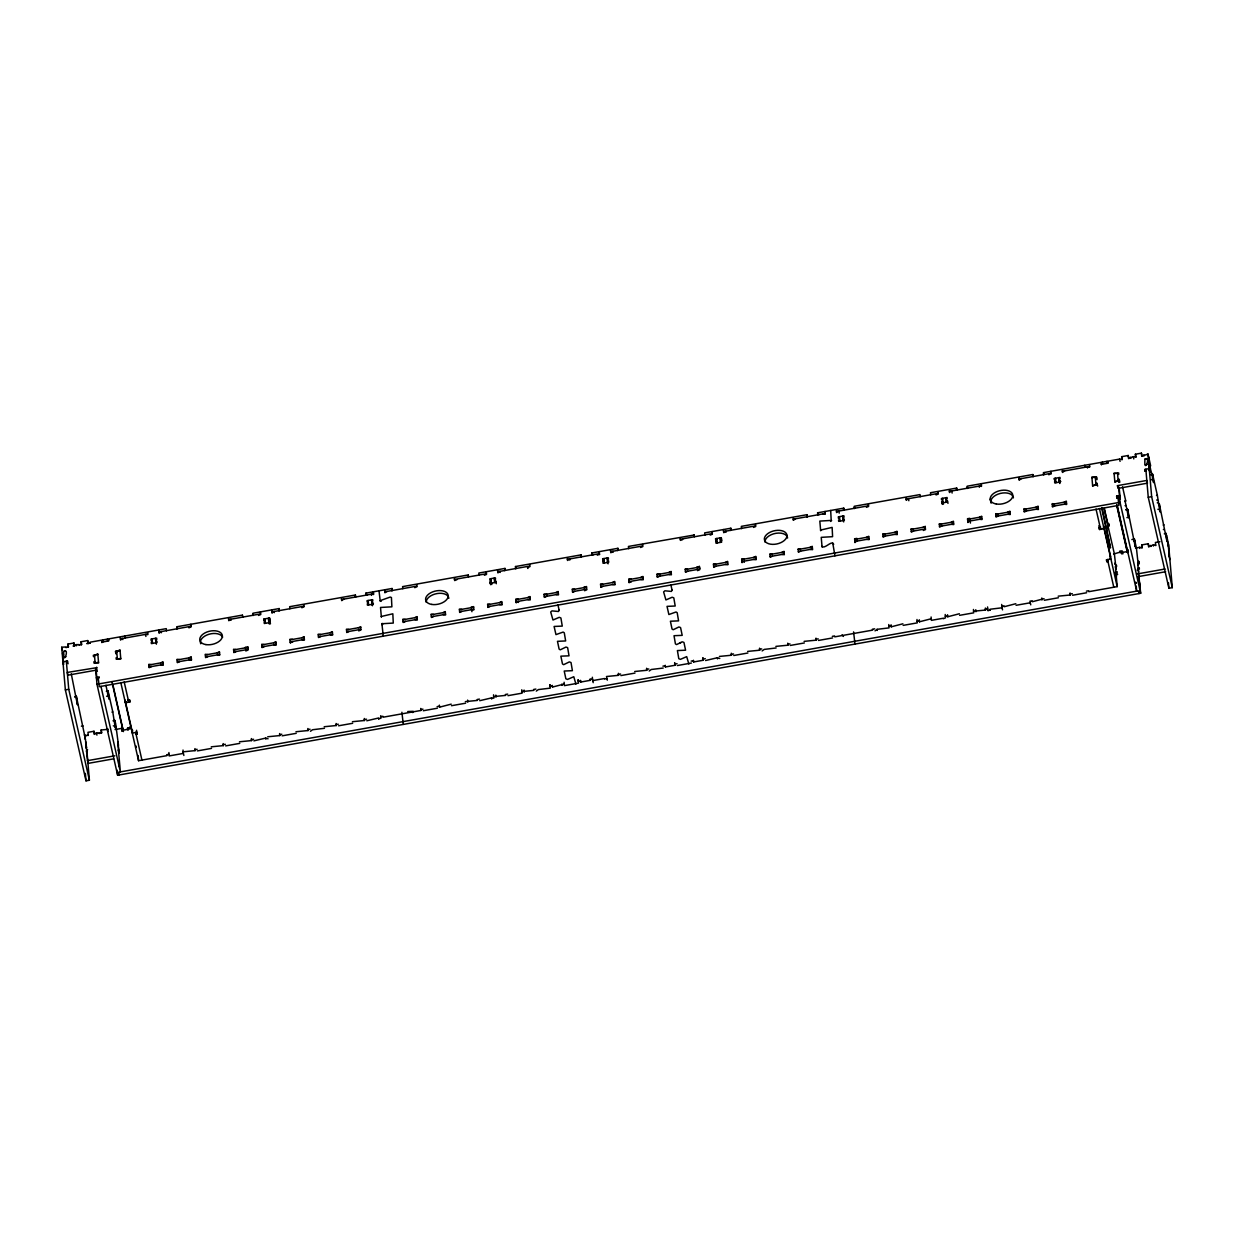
<?xml version="1.0" encoding="UTF-8"?>
<svg xmlns="http://www.w3.org/2000/svg" width="1234" height="1234" viewBox="0 0 1234 1234"><rect width="100%" height="100%" fill="white"/><g stroke="black" fill="none" stroke-linecap="round" stroke-linejoin="round"><path stroke-width="1.5" d="M166.451 630.867L166.266 628.646L90.113 642.189L90.283 643.315M242.527 615.288L242.697 617.308M279.378 610.784L279.177 608.563L252.985 613.221L253.263 615.488L253.124 613.807M392.289 590.7L392.103 588.479L365.912 593.138L366.112 595.282M468.365 575.121L468.519 576.941M581.445 556.92L581.26 554.837L580.89 557.074M618.111 550.333L617.941 548.312L617.571 550.549M731.052 530.312L730.867 528.229L730.497 530.466M807.298 516.892L807.098 514.671L741.341 526.363L741.619 528.63M843.979 510.367L843.778 508.146L817.587 512.804L817.772 514.886M920.209 496.793L920.024 494.587L854.267 506.279L854.545 508.547L854.406 506.866M956.89 490.284L956.705 488.062L930.498 492.721L930.698 494.803M1032.951 474.704L1033.12 476.787M112.788 711.987L115.024 726.178L113.312 725.823M1124.899 501.066C1126.179 503.811 1130.745 531.391 1127.66 509.426L1135.295 546.893L1134.37 538.965L1136.406 547.911L1138.303 565.434M1151.168 479.733C1154.87 481.291 1149.779 467.47 1149.517 465.943M1157.369 495.451L1159.605 509.642L1157.878 509.287M575.923 684.114L573.779 676.726L567.517 679.425L565.866 678.808L564.216 671.034L572.406 670.679L571.018 662.519L569.368 661.902L563.63 664.679L562.488 663.954L560.853 656.164L569.028 655.825L567.64 647.649L565.99 647.048L560.251 649.824L559.11 649.099L557.475 641.31L565.65 640.955L564.277 632.795L563.136 632.07L555.963 634.615L554.097 626.456L562.272 626.101L560.899 617.941L559.249 617.324L552.986 620.023L550.703 612.018L551.953 610.892L558.462 611.493L559.172 610.09M688.85 664.031L686.69 656.642L680.443 659.342L678.793 658.725L677.404 650.565L685.58 650.21L683.944 642.436L682.294 641.819L676.541 644.595L675.414 643.87L674.026 635.711L682.201 635.356L680.566 627.566L678.916 626.965L673.178 629.741L672.036 629.016L670.401 621.226L678.577 620.872L677.188 612.712L676.047 611.987L668.874 614.532L667.023 606.372L675.199 606.017L673.81 597.858L672.16 597.241L665.913 599.94L663.614 591.934L664.879 590.808L671.389 591.41L672.083 590.006M355.608 597.287L355.423 595.004L289.666 606.696L289.851 608.778M694.187 535.016L628.43 546.446L628.708 548.714M278.822 610.799L279.177 608.563M355.053 597.241L355.438 595.066M391.733 590.716L392.119 588.541M504.66 570.632L505.03 568.458L505.2 570.417M806.727 516.907L807.098 514.671M843.408 510.382L843.778 508.146M956.335 490.299L956.705 488.062M381.368 617.17L380.519 607.467L391.888 606.819L391.425 597.534L390.237 597.055L380.18 600.634L379.008 590.808M381.213 616.491L392.828 613.792L393.276 623.077L381.908 623.741L383.28 636.158M820.672 530.774L819.823 521.087L831.192 520.424L830.683 510.475M822.075 547.048L821.227 537.345L832.595 536.682L832.132 527.396L820.517 530.096M63.782 651.429C70.215 647.526 62.394 667.702 63.782 651.429L65.479 651.12M86.133 742.097L86.395 748.112M1144.982 459.125C1151.415 455.223 1143.61 475.398 1144.982 459.125L1146.679 458.817M1166.562 535.679L1165.991 533.304L1164.31 533.828M413.313 711.324L407.744 711.524M679.672 643.145L680.983 642.482M821.906 546.353C824.806 549.546 831.978 539.489 833.69 544.348M1103.35 528.831L1103.798 526.023L1104.276 528.507M1110.245 559.156L1110.322 555.192M68.256 647.233L67.932 644.086L73.963 643.007L74.58 645.737L73.068 646.014M81.429 644.888L81.105 641.742L87.691 640.569L88.308 643.3L86.658 643.593M1121.984 459.819L1121.66 456.673L1128.246 455.5L1128.863 458.23M1135.712 457.367L1135.373 454.22L1141.419 453.156L1142.036 455.886M87.259 755.193L89.403 780.243L86.01 780.844L65.356 689.868L61.7 647.233L65.942 646.955M74.302 646.153L76.4 644.626L79.115 644.611M176.894 627.535L177.033 629.047L176.74 626.779L242.496 615.087M402.778 588.695L402.592 586.613L468.349 574.921M479.101 575.322L478.823 573.054L505.03 568.396M515.781 568.797L515.504 566.529L581.26 554.837M592.027 555.238L591.749 552.971L617.941 548.312M704.938 535.155L704.66 532.887L730.867 528.229M967.317 486.782L967.456 488.463L967.178 486.196L1032.935 474.488M1043.578 473.393L1043.702 474.905L1043.424 472.637L1119.562 459.094L1120.086 461.362M1128.57 458.647L1133.29 456.642L1133.799 458.925M1141.743 456.302L1147.99 454.035L1150.659 465.835M66.004 647.634L68.163 646.77M79.177 645.289L81.336 644.426M88.015 643.716L90.175 642.852M101.882 642.621L101.651 640.816L102.792 640.616M107.497 639.783L108.715 640.03M1101.407 464.848L1101.175 463.043L1102.317 462.843M1107.021 462.01L1108.255 462.256M1121.891 459.357L1119.562 459.094M1135.604 456.919L1133.29 456.642M101.774 642.158L108.731 640.924L108.623 639.582M120.408 638.857L147.694 633.998M158.985 631.993L190.977 626.301M228.614 619.607L260.605 613.915M271.896 611.91L303.903 606.218M341.54 599.523L373.532 593.832M416.814 586.135L384.823 591.826L385.023 592.736M454.451 579.44L486.458 573.748M497.749 571.743L529.741 566.051M567.378 559.357L599.369 553.665L599.57 554.575M610.66 551.66L642.652 545.968M680.289 539.273L712.296 533.582M723.587 531.561L755.578 525.885M793.215 519.19L825.207 513.498M868.489 505.801L836.498 511.478L836.667 512.619M906.142 499.107L938.133 493.415M981.416 485.718L949.424 491.394L949.578 492.536M1019.053 479.023L1051.044 473.332M1062.335 471.311L1089.637 466.467M1101.299 464.385L1108.255 463.151L1108.147 461.809M120.562 639.983L122.66 638.441L122.829 639.582M147.679 632.656L147.756 634.662L145.427 634.399L145.905 636.451M159.14 633.119L161.238 631.592L161.407 632.718M188.879 627.828L191.039 626.965L190.807 624.281L191.116 625.638M228.784 620.733L230.881 619.206L231.036 620.332M258.508 615.442L260.667 614.578L260.436 611.894M272.066 613.036L274.164 611.509L274.318 612.635M301.806 607.745L303.95 606.881L303.873 604.876M341.695 600.649L343.792 599.122M373.362 591.811L373.594 594.495L371.28 594.233L371.434 595.359M414.717 587.662L416.876 586.798L416.768 584.654M454.621 580.566L456.873 579.718M484.36 575.275L486.504 574.412L486.273 571.728M497.904 572.869L500.001 571.342L500.156 572.468M527.643 567.578L529.787 566.714L529.694 564.57M567.532 560.483L569.63 558.956L569.799 560.082M597.271 555.192L599.431 554.328L599.2 551.644L599.4 552.554M610.83 552.786L612.928 551.243L613.082 552.385M640.554 547.495L642.713 546.631L642.606 544.487M680.458 540.399L682.711 539.551M710.198 535.109L712.342 534.245L712.111 531.561L712.327 532.471M723.741 532.702L725.839 531.16L726.008 532.301M753.48 527.412L755.64 526.548L755.532 524.404M793.369 520.316L795.467 518.789M868.443 504.32L868.551 506.464L866.391 507.328M906.296 500.233L908.394 498.69L908.856 500.742M936.035 494.942L938.195 494.078L938.087 491.934M981.369 484.237L981.477 486.381L979.164 486.119L979.318 487.245M1019.222 480.149L1021.32 478.607M1050.874 471.311L1051.106 473.995L1048.792 473.733L1048.946 474.859M1062.505 472.452L1064.603 470.91M1089.576 464.987L1089.684 467.131L1087.37 466.868L1087.54 467.994M265.156 620.162L264.03 620.363L263.922 619.021L269.567 618.018L270.184 620.748M603.92 559.912L602.794 560.113L602.67 558.771L608.316 557.768L608.439 559.11L607.313 559.311M716.846 539.829L715.705 540.029L715.597 538.687L721.242 537.685L721.859 540.415M1055.594 479.579L1054.468 479.779L1054.36 478.437L1060.006 477.435L1060.114 478.777L1058.988 478.977M152.245 640.245L151.119 640.446L150.995 639.104L156.641 638.101L156.764 639.443L155.623 639.644M268.549 619.561L269.675 619.36L269.567 618.018M368.287 601.822L367.161 602.022L367.053 600.68L372.699 599.678L372.807 601.02L371.681 601.22M490.993 579.995L489.867 580.196L489.759 578.854L495.405 577.851L495.513 579.193L494.387 579.394M720.224 539.227L721.35 539.027L721.242 537.685M839.552 518.002L838.41 518.203L838.302 516.861L843.948 515.858L844.056 517.2L842.93 517.401M942.683 499.662L941.542 499.863L941.434 498.521L947.08 497.518L947.188 498.86L946.062 499.06M64.261 657.043L65.957 656.735M1145.46 464.74L1147.157 464.431M152.399 642.05L151.258 642.251L151.381 643.593L157.026 642.59L156.919 641.248L155.777 641.449L156.394 644.163M265.31 621.967L264.184 622.167L264.307 623.509L269.953 622.507L269.83 621.149L268.703 621.35L269.32 624.08M368.442 603.611L367.316 603.812L367.439 605.169L373.084 604.166L372.961 602.809L371.835 603.01L372.452 605.74L372.298 603.95L373.424 603.75M494.541 581.183L495.667 580.983L495.79 582.34L490.145 583.343L490.021 582.001L491.147 581.785L491.78 584.515M604.074 561.701L602.948 561.902L603.056 563.259L608.701 562.257L608.593 560.899L607.467 561.1L608.084 563.83M716.985 541.618L715.859 541.819L715.982 543.176L721.628 542.173L721.504 540.816L720.378 541.016M839.706 519.807L838.565 520.008L838.688 521.35L844.334 520.347L844.21 518.99L843.084 519.19L843.701 521.92M946.216 500.85L947.342 500.649L947.465 502.007L941.82 503.009L941.696 501.652L942.838 501.451L943.455 504.182M1055.749 481.368L1054.623 481.568L1054.731 482.926L1060.376 481.923L1060.268 480.566L1059.142 480.766L1059.759 483.497L1059.605 481.707L1060.731 481.507M97.856 654.483L93.337 655.285L93.46 656.627L94.586 656.426M116.798 652.477L115.672 652.678L115.549 651.336L120.068 650.534M1091.936 477.666L1096.44 476.864L1097.072 479.594M1114.132 473.717L1118.652 472.915L1118.775 474.272L1117.634 474.473M68.086 663.753L67.469 661.023L62.949 661.825L63.566 664.555L62.626 653.619M1144.936 471.218L1144.72 469.429L1149.24 468.612L1150.057 472.252L1149.949 470.91M1095.437 478.422L1096.563 478.221L1096.44 476.864M1149.687 468.905L1150.535 468.75M1144.828 470.771L1146.062 471.018M1149.101 470.648L1149.949 470.493M95.033 661.594L93.907 661.794L94.015 663.136L98.535 662.334M117.23 657.629L116.104 657.83L116.227 659.187L120.747 658.385M1095.869 483.574L1097.011 483.373L1097.628 486.103M1119.824 482.155L1119.207 479.424L1118.081 479.625L1118.698 482.355M1150.875 474.488L1152.571 474.195L1157.353 495.297L1156.505 495.451M1150.89 474.72L1152.571 474.195M1092.599 485.533L1097.119 484.715L1097.011 483.373M1114.811 481.568L1119.331 480.766L1119.207 479.424M96.761 667.671L67.299 672.437L67.916 675.168L97.285 669.954M1117.449 485.656L1146.818 480.442L1147.435 483.173L1118.066 488.386L1117.449 485.656L1119.315 489.543M1138.735 575.059L1140.679 593.261L117.631 775.23L96.977 684.253L95.65 668.766L96.776 668.566L96.653 667.224M97.393 671.296L96.267 671.497L95.65 668.766M245.458 647.819L247.664 646.739L248.173 649.007M290.406 643.022L290.005 639.212L292.365 639.258M358.384 627.736L360.683 627.103M471.45 608.331L471.249 606.974L473.609 607.02M516.244 602.855L515.843 599.045L518.203 599.092M584.222 587.569L586.52 586.937M629.155 582.772L628.769 578.962L631.129 579.008M697.133 567.486L699.339 566.406L699.863 568.673M742.081 562.689L741.68 558.879L744.04 558.925M854.992 542.605L854.607 538.795L856.859 538.394L857.075 539.736M922.986 527.319L925.284 526.687M967.919 522.522L967.518 518.712L969.785 518.311L970.294 520.578M148.913 664.987L163.027 662.473M177.141 659.959L191.255 657.46M205.368 654.946L219.498 652.431M233.612 649.917L247.725 647.418M261.839 644.904L275.953 642.39M290.067 639.875L304.181 637.376M318.295 634.862L332.409 632.348M346.523 629.834L360.637 627.335M402.978 619.792L417.107 617.293M431.221 614.779L445.335 612.265M459.449 609.75L473.563 607.251M487.677 604.737L501.791 602.223M515.905 599.709L530.018 597.21M544.132 594.695L558.246 592.181M572.36 589.667L586.474 587.168M600.588 584.654L614.702 582.139M628.831 579.625L642.945 577.126M657.059 574.612L671.173 572.098M685.286 569.584L699.4 567.085M713.514 564.57L727.628 562.056M741.742 559.542L755.856 557.043M769.97 554.529L784.084 552.014M798.197 549.5L812.311 547.001M854.668 539.459L868.782 536.944M882.896 534.445L897.01 531.931M911.124 529.417L925.238 526.903M939.352 524.404L953.466 521.889M967.579 519.375L981.693 516.861M995.807 514.362L1009.921 511.848M1024.05 509.333L1038.164 506.819M1052.278 504.32L1066.392 501.806M149.083 667.008L163.196 664.494M177.326 661.979L191.44 659.48M205.554 656.966L219.667 654.452M233.781 651.938L247.895 649.439M262.009 646.924L276.123 644.41M290.237 641.896L304.351 639.397M318.465 636.883L332.578 634.369M346.692 631.854L360.806 629.355M403.163 621.813L417.277 619.314M431.391 616.799L445.505 614.285M459.619 611.771L473.733 609.272M487.846 606.758L501.96 604.244M516.074 601.729L530.188 599.23M544.302 596.716L558.416 594.202M572.545 591.688L586.659 589.173M600.773 586.674L614.887 584.16M629.001 581.646L643.115 579.132M657.228 576.633L671.342 574.118M685.456 571.604L699.57 569.09M713.684 566.591L727.798 564.077M741.912 561.563L756.026 559.048M770.139 556.549L784.269 554.035M798.383 551.521L812.496 549.007M854.838 541.479L868.952 538.965M883.066 536.466L897.18 533.952M911.294 531.438L925.407 528.923M939.521 526.424L953.635 523.91M967.749 521.396L981.878 518.882M995.992 516.383L1010.106 513.868M1024.22 511.354L1038.334 508.84M1052.448 506.341L1066.562 503.827M245.797 650.966L247.957 650.102L247.664 646.739M290.298 642.575L292.659 642.189M360.575 626.656L360.868 630.019L358.708 630.882M473.501 606.573L473.794 609.935L471.481 609.673L471.943 611.709M516.136 602.408L518.342 601.328L518.496 602.454M584.561 590.716L586.705 589.852L586.428 586.489M629.062 582.325L631.407 581.924M697.472 570.632L699.632 569.769L699.339 566.406M741.973 562.241L744.179 561.162L744.333 562.288M854.9 542.158L857.09 541.078M923.31 530.466L925.469 529.602L925.176 526.239M967.811 522.075L970.017 520.995L970.479 523.046M99.322 677.466L96.391 677.512L96.915 679.795M1116.847 497.857L1116.631 496.053L1119.454 495.559L1120.271 499.199L1119.223 488.448M99.214 677.019L98.304 679.024M1116.739 497.41L1117.973 497.657M65.356 689.868L68.749 689.266L66.343 661.223M96.977 684.253L1120.025 502.284L1118.698 486.813M1124.899 501.22L1125.747 501.081M1166.67 535.633L1168.644 545.012L1172.3 587.646L1168.906 588.248L1148.252 497.271L1151.646 496.67L1147.99 454.035M1125.053 505.662L1125.902 505.508M1156.659 500.048L1157.507 499.893M1157.291 502.778L1158.124 502.624M74.688 696.655L76.369 696.346L85.3 738.456M107.142 690.87L107.99 690.731L112.788 711.833L111.955 712.141M1125.963 509.673L1127.66 509.364M1158.433 503.888L1159.281 503.75L1167.04 541.711L1165.991 533.397M74.703 696.886L76.385 696.392M106.325 691.256L107.173 691.102M1125.994 509.904L1127.675 509.596M106.602 696.269L108.299 695.976L109.039 699.138L107.99 690.731M1126.889 517.648L1127.737 517.493M1104.06 508.439L1107.7 524.45L1108.826 524.249L1109.243 526.07L1109.057 524.064M127.981 699.57L128.783 702.161L124.187 681.924M128.367 700.341L129.493 700.141L129.909 701.961L125.39 702.763L125.158 700.079M1100.234 527.489L1099.093 527.689L1099.509 529.509L1104.029 528.707M1107.608 527.057L1107.931 524.265L1104.291 508.207M126.146 701.791L125.637 702.578L126.485 702.424M1107.962 528.198L1108.009 528.877M1163.23 525.16L1164.063 524.851M1163.369 529.587L1164.217 529.448M81.398 726.209L83.079 725.901M113.034 720.81L114.7 720.27L115.61 723.417L118.51 745.459M1131.856 539.597L1134.37 538.919M1133.676 541.032L1134.802 540.831M88.293 735.479L87.969 732.333L94 731.253L94.617 733.983M101.466 733.135L101.142 729.988L107.852 729.356M1142.021 548.066L1141.697 544.919L1148.283 543.747L1148.9 546.477M1155.749 545.613L1155.41 542.466L1159.945 541.664M115.178 727.536L116.305 727.335M84.282 735.032L85.979 735.202M94.339 734.4L96.437 732.873L99.152 732.857M115.055 729.556L122.768 728.183M1135.558 548.05L1139.614 547.341L1139.769 548.467M1148.607 546.893L1153.327 544.888L1153.497 546.03M86.041 735.88L88.2 735.017M99.214 733.536L101.373 732.672M121.919 730.867L121.688 729.063L122.814 728.692M128.043 730.297L127.534 728.029L128.768 728.276M1121.444 553.094L1121.228 551.289L1122.354 551.089L1122.971 553.819M1128.292 550.503L1126.997 549.577M1141.928 547.603L1139.614 547.341M1155.641 545.166L1153.327 544.888M127.441 728.461L129.693 728.06L129.909 728.97L129.724 726.949M1122.261 551.521L1113.577 554.02M121.811 730.405L128.768 729.171L128.66 727.829M1121.336 552.631L1128.308 551.397L1128.184 550.056M1167.611 545.197L1168.644 545.012M136.619 730.266L136.079 734.307L137.205 734.107L136.789 732.286L132.285 733.089L132.609 730.297M1110.909 559.033L1106.404 559.835L1106.805 561.655L1107.947 561.455L1107.762 559.434M1114.672 564.077L1115.027 563.059M1114.95 574.041L1117.156 572.962L1117.048 571.62L1115.906 571.82L1115.474 566.668L1116.6 566.468L1116.477 565.11M113.651 758.848L87.953 763.414L86.488 750.812L87.614 749.717M1115.258 572.36L1116.647 575.892M1115.366 573.702L1115.814 572.252M1115.582 574.612L1115.937 573.609M1116.539 574.55L1117.665 574.35M87.336 760.684L114.87 755.794M1137.486 573.903L1165.019 569.013M1138.118 576.633L1165.636 571.743M1138.226 577.99L1139.352 577.79M168.919 754.344L166.667 754.745L166.868 755.655L138.547 760.699L120.793 682.541M197.147 749.316L194.895 749.717L195.095 750.627L183.033 751.83L183.866 755.47M211.261 746.817L223.323 745.614L223.153 743.593M225.375 744.303L223.123 744.704L223.323 745.614M239.489 741.788L251.566 740.585L251.381 738.564M253.618 739.274L251.35 739.675L251.566 740.585M267.732 736.775L279.794 735.572L279.609 733.551M281.846 734.261L279.578 734.662L279.794 735.572M295.959 731.747L308.022 730.543L307.852 728.523M310.073 729.232L307.806 729.633L308.022 730.543M324.187 726.733L336.25 725.53L336.08 723.51M338.301 724.219L336.049 724.62L336.25 725.53M352.415 721.705L364.477 720.502L364.308 718.481M366.529 719.191L364.277 719.592L364.477 720.502M380.643 716.692L382.91 716.291L383.111 717.201L420.933 710.46L420.763 708.439M422.984 709.149L420.732 709.55L420.933 710.46M437.098 706.65L439.366 706.249L439.566 707.159L451.228 704.136M465.341 701.622L477.404 700.418L477.188 699.508L479.455 699.107M493.569 696.608L505.632 695.405L505.416 694.495L507.683 694.094M521.797 691.58L533.859 690.377L533.659 689.467L535.911 689.066M552.261 685.826L550.025 686.567L549.886 684.87M564.139 684.052L552.493 687.06L552.277 686.15M580.489 680.798L578.252 681.538L578.114 679.857M620.594 674.011L618.342 674.412L618.543 675.322L606.48 676.525L607.313 680.15M634.708 671.497L646.77 670.293L646.601 668.273M648.822 668.982L646.57 669.383L646.77 670.293M665.172 665.743L662.92 666.144M665.203 666.067L665.404 666.977L675.013 665.28L674.797 664.37L677.034 663.63M693.4 660.714L691.148 661.115M693.431 661.054L693.647 661.964L703.241 660.252L703.025 659.342L705.262 658.601M719.407 656.426L731.469 655.239L731.299 653.218M733.52 653.927L731.268 654.328L731.469 655.239M747.634 651.413L759.697 650.21L759.527 648.189M761.748 648.899L759.496 649.3L759.697 650.21M775.862 646.385L787.924 645.197L787.755 643.176M789.976 643.886L787.724 644.287L787.924 645.197M804.09 641.371L816.152 640.168L815.982 638.148M818.204 638.857L815.952 639.258L816.152 640.168M832.318 636.343L834.585 635.942L834.786 636.852L872.623 630.127L872.407 629.217L874.675 628.816M888.789 626.301L891.041 625.9L891.241 626.81L902.902 623.802M917.016 621.288L919.268 620.887L919.484 621.797L931.13 618.774M945.244 616.26L947.496 615.859L947.712 616.769L959.358 613.761M973.472 611.246L985.534 610.043L985.364 608.023M987.586 608.732L985.334 609.133L985.534 610.043M1015.813 603.719L1004.168 606.727L1003.967 605.817L1001.699 606.218L1002.532 609.858M1044.041 598.691L1032.395 601.714L1032.195 600.804L1029.927 601.205L1030.76 604.845M1058.17 596.176L1070.233 594.989L1070.048 592.968M1072.284 593.677L1070.017 594.078L1070.233 594.989M1086.398 591.163L1088.65 590.762L1088.851 591.672L1117.186 586.628L1116.138 574.52M265.834 739.212L265.68 738.086L253.88 740.863M491.672 699.046L491.518 697.92L479.717 700.696M580.52 681.137L580.72 682.047L590.315 680.335L590.083 679.086M604.583 678.515L592.629 680.613L592.351 677.25M717.509 658.879L717.355 657.753L705.555 660.529M875.029 630.852L877.127 629.325L889.051 627.89L888.758 624.527M990.208 610.367L990.054 609.241L1001.962 607.807L1001.684 604.444M197.409 750.904L211.523 748.39M225.652 745.891L239.766 743.377M282.108 735.834L296.222 733.335M324.449 728.307L312.541 729.741L310.444 731.268M338.563 725.793L352.677 723.294M366.791 720.779L378.591 718.003L378.761 719.129M378.653 718.666L380.905 718.265L380.689 715.751M423.262 710.738L437.376 708.223M451.49 705.709L465.604 703.21M493.538 694.819L493.831 698.182L491.518 697.92M507.945 695.668L522.059 693.169L521.766 689.791M549.994 684.777L550.287 688.14L538.379 689.575L536.281 691.102M604.598 678.962L606.85 678.561M620.856 675.584L634.986 673.085M663.213 668.057L651.29 669.491L649.192 671.018M677.327 665.542L691.441 663.044M733.783 655.501L747.897 653.002M776.124 647.973L764.216 649.408L762.118 650.935M790.238 645.459L804.352 642.96M818.466 640.446L832.595 637.932M903.165 625.376L917.278 622.877L916.985 619.499M943.347 618.712L945.506 617.848L945.213 614.486M959.62 615.334L973.734 612.835L973.456 609.457M987.956 610.768L990.115 609.92M1016.076 605.292L1030.205 602.794M1044.319 600.279L1058.433 597.765M1072.547 595.251L1086.66 592.752M119.096 766.653L119.359 765.712M84.622 739.012L85.516 739.367L85.902 745.413M832.765 543.176L834.955 555.824M842.051 634.847L843.454 636.451M818.898 514.748L817.602 512.866M591.765 553.033L593.06 554.914M367.223 595.081L365.912 593.138M515.504 566.529L515.75 568.458M1102.116 507.729L1110.507 547.973L1101.607 508.022M1148.869 459.912L1149.193 462.164L1148.993 461.254M1168.089 544.518L1168.289 545.428M1168.197 545.86L1168.413 546.77M1152.864 479.44L1153.62 482.617L1152.587 474.427M1159.574 508.994L1160.33 512.156L1159.281 503.796M1149.471 466.853L1149.795 469.121L1149.594 468.21M1168.691 551.475L1168.891 552.385M1168.799 552.817L1168.999 553.727M1168.953 554.606L1169.153 555.516M1169.076 555.948L1169.894 559.588M1143.841 454.775L1144.011 455.901M1151.646 496.67L1172.3 587.646M1135.373 454.22L1135.99 456.95M1130.668 457.12L1130.838 458.246M1150.705 545.366L1150.875 546.492M1121.66 456.673L1122.277 459.403M1141.697 544.919L1142.19 547.094M1122.539 486.844L1125.732 500.927M1139.306 563.892L1138.689 561.162L1138.812 562.519L1137.671 562.719L1138.118 567.871L1139.244 567.671L1139.368 569.013L1137.162 570.093M1138.859 571.944L1138.026 568.303L1139.491 583.805M1119.948 496.947L1120.164 497.857M1139.368 582.463L1139.167 581.553L1140.108 586.536M1120.025 502.284L1140.679 593.261M1118.374 498.582L1117.757 495.852L1118.945 505.323L99.291 686.675L98.088 677.219M1138.982 593.569L1138.365 590.839L118.711 772.191L119.328 774.921M1116.631 496.053L1117.14 498.335M1135.99 583.065L1135.774 582.155L1135.897 583.497M1117.264 505.616L1136.668 591.132L1136.236 586.088M1107.114 462.457L1106.96 461.331L1107.129 463.352M1116.77 504.521L1127.567 552.524M1116.708 505.508L1127.367 552.462M1102.409 463.29L1102.255 462.164L1102.425 464.185M1121.228 551.289L1121.845 554.02M1108.163 526.949L1114.379 553.865L1115.968 568.041M1115.474 566.668L1116.091 569.398M1103.859 526.687L1110.739 557.012M1099.432 508.47L1117.186 586.628M1096.039 509.071L1100.635 529.309L1100.404 526.625M1107.53 559.634L1113.793 587.23M1098.923 525.669L1099.509 529.509M1062.32 469.984L1062.397 471.99M1054.36 478.437L1054.977 481.167M1019.006 477.543L1019.114 479.687M990.208 499.184L990.825 501.914M952.139 493.045L951.676 490.993L949.486 492.073L949.378 489.929M947.342 500.649L947.974 503.379M941.696 501.652L942.329 504.382M906.08 497.626L906.188 499.77M877.127 629.325L877.297 630.451M839.228 513.128L838.765 511.077L836.559 512.156L836.451 510.012M831.639 520.563L830.575 521.442M854.992 644.071L853.573 631.901M793.169 517.709L793.277 519.853M786.953 535.325A11.492 6.71 -12.8 0 1 770.525 544.179A11.492 6.71 -12.8 0 1 769.522 532.517A11.492 6.71 -12.8 0 1 786.953 535.325L787.57 538.055M715.597 538.687L716.214 541.418M719.777 658.478L717.355 657.753M697.087 566.807L697.303 568.164M680.242 537.793L680.35 539.937M670.864 584.839L672.114 590.346M602.67 558.771L603.287 561.501M584.16 586.89L584.376 588.248M567.332 557.876L567.439 560.02M593.199 682.664L592.366 679.024L590.114 679.425L590.315 680.335M557.938 604.922L559.187 610.429M527.936 568.488L527.535 567.116M495.667 580.983L496.284 583.713M490.021 582.001L490.638 584.715M454.405 577.959L454.513 580.103M412.542 711.663L412.742 712.573M381.152 601.374L379.964 600.896M383.08 623.818L382.139 623.463L382 624.682M403.317 724.404L401.883 712.249M341.494 598.043L341.602 600.187M269.83 621.149L270.447 623.88M263.922 619.021L264.539 621.751M268.087 738.811L265.68 738.086M245.412 647.14L245.612 648.498M228.568 618.126L228.676 620.27M120.361 637.376L120.454 639.521M135.663 732.487L141.925 760.082M115.549 651.336L116.166 654.066M132.053 730.405L131.699 729.263M125.22 700.758L132.1 731.083M107.589 640.23L107.435 639.104L107.605 641.125M102.885 641.078L102.73 639.937L102.9 641.958M112.957 685.009L123.446 731.592M112.047 682.248L123.138 731.083M121.688 729.063L122.212 731.346M115.009 725.515L115.749 728.692L114.716 720.378M119.189 753.311L118.371 749.67L120.392 771.898L100.972 686.382M81.105 641.742L81.722 644.472M101.142 729.988L101.759 732.718M76.4 644.626L76.554 645.752M96.437 732.873L96.946 735.14M67.932 644.086L68.549 646.817M71.264 673.826L77.434 704.768L76.4 696.578M85.192 737.114L85.393 738.025M85.778 744.071L86.611 747.711M86.056 747.218L86.257 748.128M86.997 752.2L86.102 746.323M66.667 663.476L67.469 661.023M86.488 750.812L87.012 753.095M61.7 647.233L62.317 649.963M62.595 653.11L62.919 655.362L62.703 654.452M63.181 660.067L63.505 662.319L63.304 661.409M68.749 689.266L89.403 780.243M63.227 653.11L63.597 655.115M694.356 536.775L694.187 534.754M105.97 685.286L108.284 696.747L108.299 695.976M1168.027 542.281L1169.277 556.858M1168.428 582.633L1168.906 588.248M1148.607 456.765L1149.857 471.342M1145.846 469.213L1148.252 497.271M1141.419 453.156L1141.651 455.84M1148.283 543.747L1148.515 546.431M1128.246 455.5L1128.478 458.184M1117.526 473.116L1118.189 480.967M1116.4 473.316L1114.071 473.054L1114.873 482.247L1117.063 481.167M1120.04 550.811L1120.21 552.832M1107.515 522.445L1107.7 524.45M1106.636 559.634L1106.805 561.655M1095.314 477.064L1095.993 484.916M1094.188 477.265L1091.874 477.003L1092.661 486.196L1094.866 485.116M1084.748 465.28L1084.917 467.3M1064.124 502.207L1066.33 501.127L1066.623 504.49L1064.31 504.228M1058.865 477.635L1059.25 482.124M1055.486 478.237L1055.872 482.725M1054.53 503.919L1052.216 503.642L1052.509 507.004L1054.7 505.94M1035.897 507.22L1038.102 506.156L1038.396 509.519L1036.066 509.241M1041.82 597.981L1041.99 600.002M1026.302 508.932L1023.989 508.67L1024.266 512.033L1026.472 510.953M1007.669 512.249L1009.875 511.169L1010.152 514.547L1007.839 514.269M998.075 513.961L995.761 513.683L996.039 517.046L998.244 515.982M987.57 606.958L987.848 610.321M979.441 517.277L981.647 516.198L981.925 519.56L979.611 519.283M975.77 609.735L975.94 611.755M951.213 522.291L953.404 521.211L953.697 524.589L951.383 524.311M945.954 497.718L946.339 502.207M942.56 498.32L942.946 502.809M941.619 524.003L939.29 523.725L939.583 527.088L941.789 526.023M947.542 614.748L947.712 616.769M943.254 618.249L931.392 620.363L931.099 617M913.376 529.016L911.062 528.754L911.355 532.116L913.561 531.036M919.299 619.777L919.484 621.797M894.743 532.332L896.948 531.252L897.241 534.63L894.928 534.353M885.148 534.044L882.834 533.767L883.128 537.129L885.318 536.065M891.071 624.79L891.241 626.81M866.515 537.361L868.721 536.281L869.014 539.644L866.7 539.366M842.822 516.059L843.208 520.547M839.429 516.66L839.814 521.149M825.037 511.478L825.268 514.162L822.955 513.899M810.059 547.402L812.265 546.323L812.543 549.685L810.229 549.408M800.465 549.099L798.151 548.837L798.429 552.2L800.635 551.12M781.832 552.416L784.037 551.336L784.315 554.714L782.001 554.436M772.237 554.128L769.923 553.85L770.201 557.213L772.407 556.148M753.604 557.444L755.794 556.364L756.087 559.727L753.773 559.449M723.402 529.556L723.633 532.24M725.376 562.457L727.566 561.377L727.859 564.756L725.546 564.478M720.116 537.885L720.502 542.374M716.723 538.487L717.108 542.975M715.766 564.169L713.453 563.892L713.746 567.254L715.951 566.19M703.072 658.231L703.241 660.252M702.886 657.66L703.025 659.342M687.539 569.183L685.225 568.92L685.518 572.283L687.708 571.203M693.493 660.283L693.647 661.964M668.905 572.499L671.111 571.419L671.404 574.797L669.09 574.52M674.828 663.26L675.013 665.28M674.659 662.689L674.797 664.37M659.851 574.118L660.036 576.124M659.311 574.211L656.997 573.933L657.29 577.296L659.48 576.232M665.265 665.296L665.404 666.977M640.677 577.527L642.883 576.448L643.176 579.81L640.847 579.548M610.491 549.639L610.722 552.323M612.45 582.541L614.655 581.461L614.933 584.839L612.619 584.561M618.373 673.301L618.543 675.322M607.19 557.969L607.575 562.457M603.796 558.57L604.182 563.059M602.855 584.253L600.542 583.975L600.819 587.338L603.025 586.273M591.857 553.218L591.996 554.899M574.628 589.266L572.314 589.004L572.591 592.366L574.797 591.287M580.582 680.366L580.72 682.047M578.237 679.749L578.515 683.127L564.401 685.626L564.123 682.263M555.994 592.582L558.184 591.502L558.478 594.881L556.164 594.603M561.856 684.114L562.087 685.364M546.94 594.202L547.109 596.207M546.4 594.294L544.071 594.017L544.364 597.379L546.569 596.315M552.338 685.379L552.493 687.06M527.766 597.611L529.957 596.531L530.25 599.894L527.936 599.631M524.08 690.068L524.265 692.089M497.564 569.722L497.796 572.406M499.539 602.624L501.729 601.544L502.022 604.922L499.708 604.645M494.279 578.052L494.649 582.541M490.885 578.653L491.271 583.142M489.929 604.336L487.615 604.058L487.908 607.421L490.099 606.357M495.852 695.097L496.037 697.102M461.701 609.349L459.387 609.087L459.68 612.45L461.871 611.37M467.624 700.11L467.794 702.131M443.068 612.666L445.273 611.586L445.567 614.964L443.237 614.686M433.473 614.378L431.16 614.1L431.453 617.463L433.643 616.398M439.397 705.138L439.566 707.159M414.84 617.694L417.046 616.614L417.323 619.977L415.01 619.715M405.246 619.391L402.932 619.129L403.209 622.491L405.415 621.412M387.075 591.425L384.885 592.49L384.653 589.806M372.282 602.161L372.39 603.519M371.573 599.878L371.943 604.367M368.179 600.48L368.565 604.968M348.79 629.433L346.461 629.17L346.754 632.533L348.96 631.453M330.157 632.749L332.347 631.685L332.64 635.047L330.326 634.77M320.547 634.461L318.233 634.183L318.526 637.546L320.732 636.482M301.929 637.777L304.119 636.698L304.412 640.06L302.099 639.798M271.727 609.889L271.958 612.573M273.686 642.791L275.892 641.726L276.185 645.089L273.871 644.811M268.426 618.219L268.811 622.707M265.048 618.82L265.433 623.309M264.091 644.503L261.778 644.225L262.071 647.588L264.261 646.523M235.864 649.516L233.55 649.254L233.843 652.616L236.033 651.537M217.23 652.832L219.436 651.768L219.729 655.131L217.4 654.853M207.636 654.544L205.322 654.267L205.6 657.629L207.806 656.565M189.003 657.861L191.208 656.781L191.486 660.144L189.172 659.881M194.926 748.606L195.095 750.627M179.408 659.558L177.094 659.295L177.372 662.658L179.578 661.578M183.018 750.056L183.295 753.419L169.181 755.933L168.904 752.555M158.816 629.972L159.047 632.656M160.775 662.874L162.981 661.81L163.258 665.172L160.944 664.895M155.515 638.302L155.9 642.791M152.121 638.904L152.507 643.392M151.18 664.586L148.851 664.308L149.144 667.687L151.35 666.607M137.036 732.086L137.205 734.107M138.1 755.501L138.547 760.699M136.141 746.076L136.264 747.434M124.942 635.988L125.112 638.009M129.74 699.94L129.909 701.961M117.801 650.935L120.006 649.855L120.793 659.049L118.479 658.786M116.675 651.136L117.353 658.987M119.096 752.138L117.847 742.05L118.634 751.244M117.199 770.17L117.631 775.23M107.728 728.816L107.96 731.5M95.604 654.884L97.794 653.804L98.597 662.997L96.267 662.735M96.021 668.705L96.9 678.901M94.478 655.084L95.141 662.936M87.691 640.569L87.922 643.253M94 731.253L94.231 733.952M85.377 773.363L86.01 780.844M73.963 643.007L74.194 645.706M991.164 503.179A11.492 6.71 -12.8 0 1 1000.45 493.399A11.492 6.71 -12.8 0 1 1013.423 497.888M764.987 542.081A11.492 6.71 -12.8 0 1 773.517 533.859A11.492 6.71 -12.8 0 1 786.49 535.633M426.239 602.331A11.492 6.71 -12.8 0 1 436.944 593.585A11.492 6.71 -12.8 0 1 448.821 598.305M200.726 643.778A11.492 6.71 -12.8 0 1 208.916 634.276A11.492 6.71 -12.8 0 1 222.644 637.207M996.362 504.012A11.492 6.71 -12.8 0 0 1012.79 495.158A11.492 6.71 -12.8 0 0 995.36 492.351A11.492 6.71 -12.8 0 0 996.362 504.012M431.761 604.429A11.492 6.71 -12.8 0 0 448.204 595.59A11.492 6.71 -12.8 0 0 430.759 592.767A11.492 6.71 -12.8 0 0 431.761 604.429M205.924 644.595A11.492 6.71 -12.8 0 0 222.367 635.757A11.492 6.71 -12.8 0 0 204.921 632.934A11.492 6.71 -12.8 0 0 205.924 644.595"/></g></svg>
